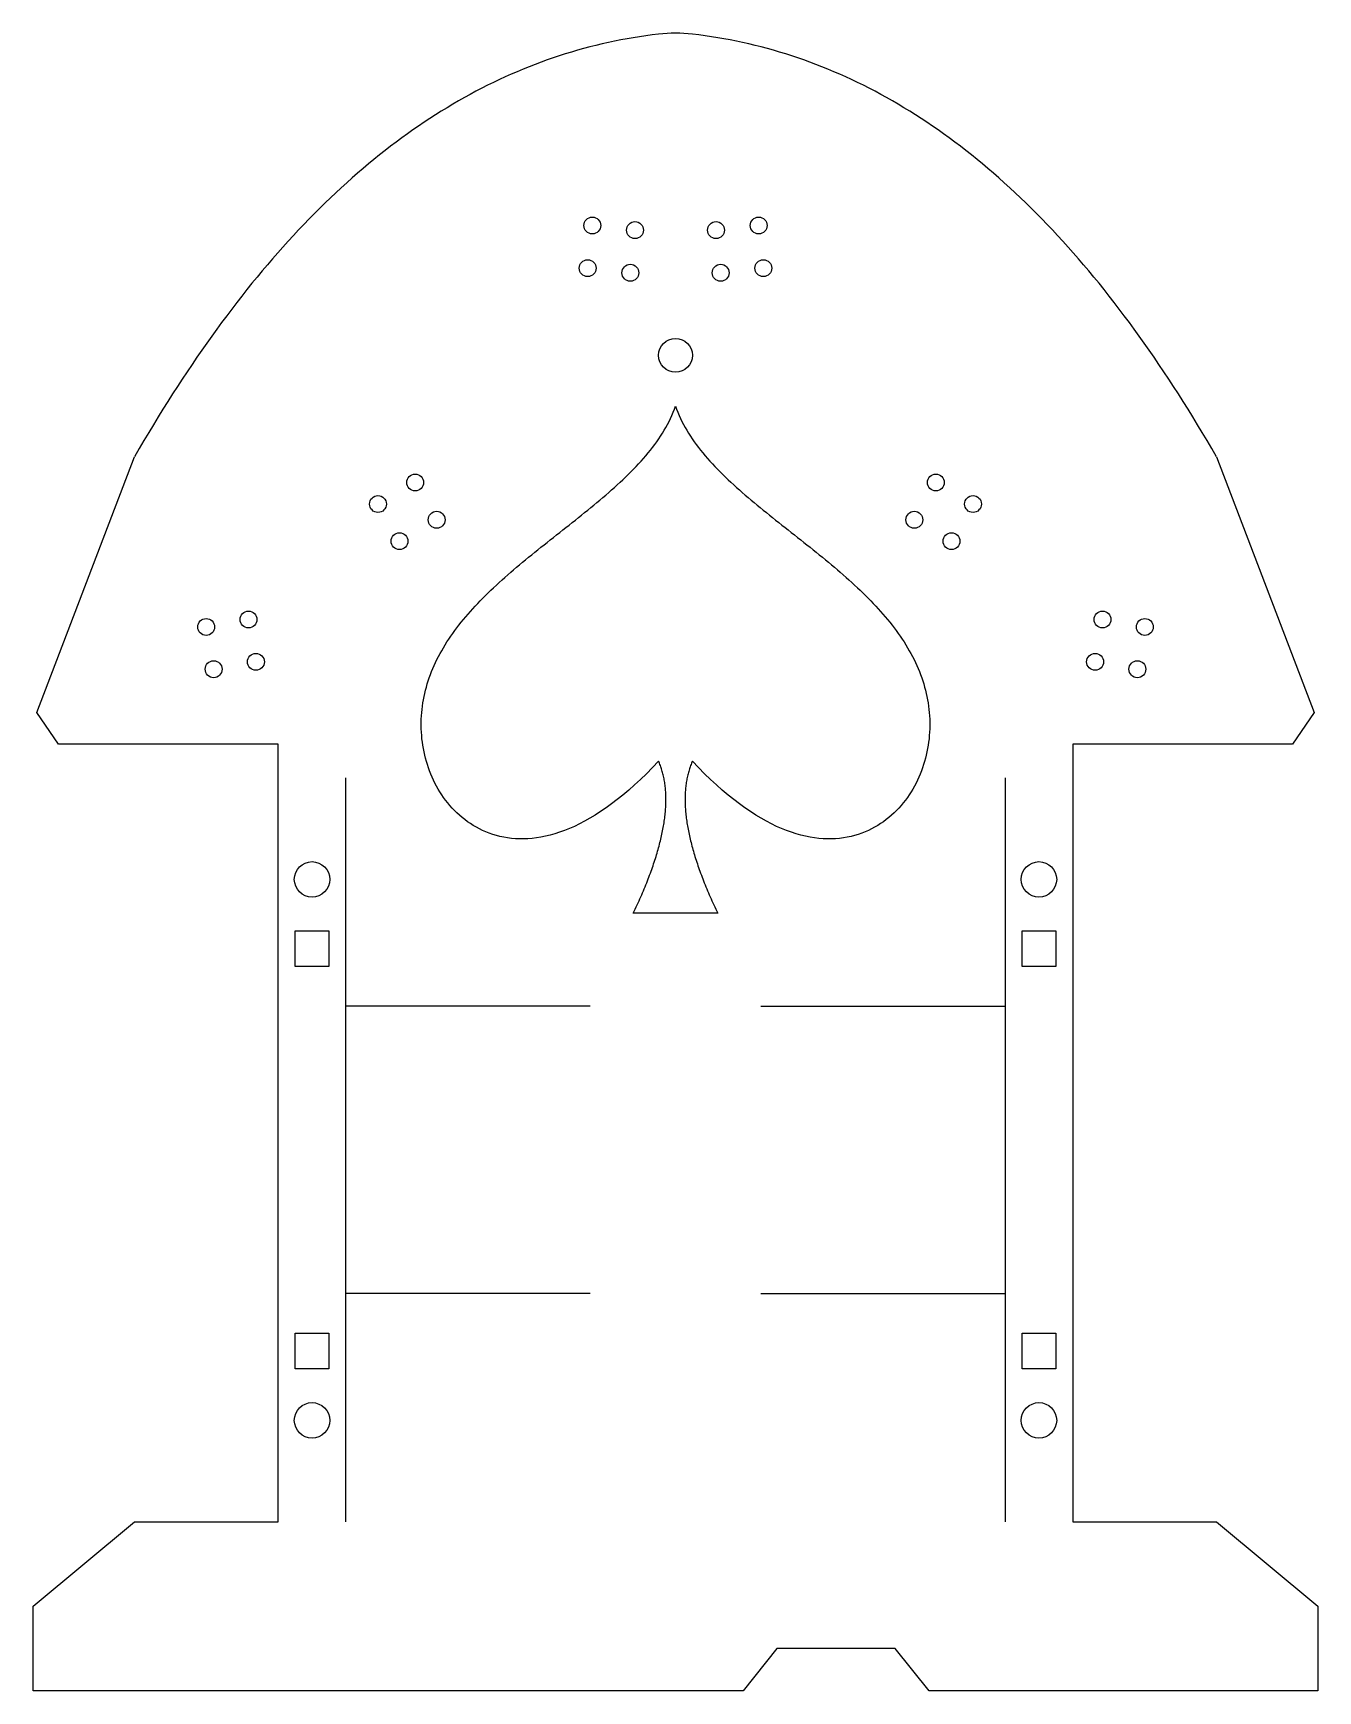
# Model space of a CAD drawing. Extents: x -38 to 38, y -37.3 to 60.7.
import ezdxf

# ---------------------------------------------------------------- set-up
doc = ezdxf.new("R2010")
doc.units = 0
doc.layers.get('0').update_dxf_attribs({"linetype": 'CONTINUOUS'})

msp = doc.modelspace()

# ---------------------------------------------------------------- linework, layer by layer
for p, q in [((-19.5, -27.319), (-19.5, 16.681)), ((19.5, 16.681), (19.5, -27.319)), ((2.5, 8.681), (-2.5, 8.681)), ((-5.05, 3.176), (-19.5, 3.176)), ((5.05, 3.186), (19.5, 3.186)), ((-5.05, -13.824), (-19.5, -13.824)), ((5.05, -13.814), (19.5, -13.814))]:
    msp.add_line(p, q)
msp.add_lwpolyline([(32, 35.681), (37.786, 20.549), (36.5, 18.681), (23.5, 18.681), (23.5, -27.319), (32, -27.319), (38, -32.319), (38, -37.319), (15, -37.319), (13, -34.819), (6, -34.819), (4, -37.319), (-38, -37.319), (-38, -32.319), (-32, -27.319), (-23.5, -27.319), (-23.5, 18.681), (-36.5, 18.681), (-37.786, 20.549), (-32, 35.681)])
for points in [[(-20.5, 7.631), (-20.5, 5.531), (-22.5, 5.531), (-22.5, 7.631)], [(22.5, 7.631), (22.5, 5.531), (20.5, 5.531), (20.5, 7.631)], [(-20.5, -16.169), (-20.5, -18.269), (-22.5, -18.269), (-22.5, -16.169)], [(22.5, -16.169), (22.5, -18.269), (20.5, -18.269), (20.5, -16.169)]]:
    msp.add_lwpolyline(points, close=True)
for points in [[(-1, 60.681, 0), (-1.375, 60.636, 0), (-1.749, 60.585, 0), (-2.123, 60.53, 0), (-2.495, 60.471, 0), (-2.866, 60.407, 0), (-3.236, 60.338, 0), (-3.605, 60.264, 0), (-3.973, 60.186, 0), (-4.34, 60.104, 0), (-4.705, 60.016, 0), (-5.07, 59.925, 0), (-5.434, 59.828, 0), (-5.797, 59.727, 0), (-6.158, 59.621, 0), (-6.519, 59.511, 0), (-6.879, 59.395, 0), (-7.237, 59.276, 0), (-7.595, 59.151, 0), (-7.951, 59.022, 0), (-8.307, 58.889, 0), (-8.661, 58.751, 0), (-9.015, 58.608, 0), (-9.367, 58.46, 0), (-9.718, 58.308, 0), (-10.069, 58.152, 0), (-10.418, 57.99, 0), (-10.766, 57.824, 0), (-11.113, 57.654, 0), (-11.459, 57.478, 0), (-11.804, 57.299, 0), (-12.148, 57.114, 0), (-12.491, 56.925, 0), (-12.833, 56.731, 0), (-13.174, 56.533, 0), (-13.514, 56.33, 0), (-13.853, 56.122, 0), (-14.19, 55.91, 0), (-14.527, 55.693, 0), (-14.863, 55.472, 0), (-15.197, 55.245, 0), (-15.531, 55.015, 0), (-15.864, 54.779, 0), (-16.195, 54.539, 0), (-16.526, 54.295, 0), (-16.855, 54.045, 0), (-17.183, 53.791, 0), (-17.511, 53.533, 0), (-17.837, 53.27, 0), (-18.162, 53.002, 0), (-18.486, 52.73, 0), (-18.81, 52.453, 0), (-19.132, 52.171, 0), (-19.453, 51.885, 0), (-19.773, 51.594, 0), (-20.092, 51.298, 0), (-20.41, 50.998, 0), (-20.727, 50.693, 0), (-21.043, 50.384, 0), (-21.358, 50.07, 0), (-21.672, 49.751, 0), (-21.984, 49.428, 0), (-22.296, 49.1, 0), (-22.607, 48.767, 0), (-22.917, 48.43, 0), (-23.225, 48.088, 0), (-23.533, 47.742, 0), (-23.839, 47.391, 0), (-24.145, 47.035, 0), (-24.449, 46.674, 0), (-24.753, 46.309, 0), (-25.055, 45.94, 0), (-25.356, 45.566, 0), (-25.657, 45.187, 0), (-25.956, 44.803, 0), (-26.254, 44.415, 0), (-26.551, 44.022, 0), (-26.848, 43.625, 0), (-27.143, 43.223, 0), (-27.437, 42.816, 0), (-27.73, 42.405, 0), (-28.022, 41.989, 0), (-28.313, 41.569, 0), (-28.602, 41.144, 0), (-28.891, 40.714, 0), (-29.179, 40.28, 0), (-29.466, 39.84, 0), (-29.752, 39.397, 0), (-30.036, 38.949, 0), (-30.32, 38.496, 0), (-30.603, 38.038, 0), (-30.884, 37.576, 0), (-31.165, 37.109, 0), (-31.444, 36.638, 0), (-31.723, 36.162, 0), (-32, 35.681, 0)], [(32, 35.681, 0), (31.723, 36.162, 0), (31.444, 36.638, 0), (31.165, 37.109, 0), (30.884, 37.576, 0), (30.603, 38.038, 0), (30.32, 38.496, 0), (30.036, 38.949, 0), (29.752, 39.397, 0), (29.466, 39.84, 0), (29.179, 40.28, 0), (28.891, 40.714, 0), (28.602, 41.144, 0), (28.313, 41.569, 0), (28.022, 41.989, 0), (27.73, 42.405, 0), (27.437, 42.816, 0), (27.143, 43.223, 0), (26.848, 43.625, 0), (26.551, 44.022, 0), (26.254, 44.415, 0), (25.956, 44.803, 0), (25.657, 45.187, 0), (25.356, 45.566, 0), (25.055, 45.94, 0), (24.753, 46.309, 0), (24.449, 46.674, 0), (24.145, 47.035, 0), (23.839, 47.391, 0), (23.533, 47.742, 0), (23.225, 48.088, 0), (22.917, 48.43, 0), (22.607, 48.767, 0), (22.296, 49.1, 0), (21.984, 49.428, 0), (21.672, 49.751, 0), (21.358, 50.07, 0), (21.043, 50.384, 0), (20.727, 50.693, 0), (20.41, 50.998, 0), (20.092, 51.298, 0), (19.773, 51.594, 0), (19.453, 51.885, 0), (19.132, 52.171, 0), (18.81, 52.453, 0), (18.486, 52.73, 0), (18.162, 53.002, 0), (17.837, 53.27, 0), (17.511, 53.533, 0), (17.183, 53.791, 0), (16.855, 54.045, 0), (16.526, 54.295, 0), (16.195, 54.539, 0), (15.864, 54.779, 0), (15.531, 55.015, 0), (15.197, 55.245, 0), (14.863, 55.472, 0), (14.527, 55.693, 0), (14.19, 55.91, 0), (13.853, 56.122, 0), (13.514, 56.33, 0), (13.174, 56.533, 0), (12.833, 56.731, 0), (12.491, 56.925, 0), (12.148, 57.114, 0), (11.804, 57.299, 0), (11.459, 57.478, 0), (11.113, 57.654, 0), (10.766, 57.824, 0), (10.418, 57.99, 0), (10.069, 58.152, 0), (9.718, 58.308, 0), (9.367, 58.46, 0), (9.015, 58.608, 0), (8.661, 58.751, 0), (8.307, 58.889, 0), (7.951, 59.022, 0), (7.595, 59.151, 0), (7.237, 59.276, 0), (6.879, 59.395, 0), (6.519, 59.511, 0), (6.158, 59.621, 0), (5.797, 59.727, 0), (5.434, 59.828, 0), (5.07, 59.925, 0), (4.705, 60.016, 0), (4.34, 60.104, 0), (3.973, 60.186, 0), (3.605, 60.264, 0), (3.236, 60.338, 0), (2.866, 60.407, 0), (2.495, 60.471, 0), (2.123, 60.53, 0), (1.749, 60.585, 0), (1.375, 60.636, 0), (1, 60.681, 0)], [(-1, 17.681, 0), (-1.361, 17.298, 0), (-1.719, 16.934, 0), (-2.072, 16.59, 0), (-2.421, 16.265, 0), (-2.766, 15.959, 0), (-3.107, 15.67, 0), (-3.444, 15.399, 0), (-3.777, 15.146, 0), (-4.105, 14.909, 0), (-4.429, 14.688, 0), (-4.748, 14.484, 0), (-5.063, 14.295, 0), (-5.374, 14.122, 0), (-5.68, 13.963, 0), (-5.982, 13.819, 0), (-6.279, 13.688, 0), (-6.571, 13.572, 0), (-6.859, 13.469, 0), (-7.142, 13.378, 0), (-7.42, 13.3, 0), (-7.694, 13.235, 0), (-7.963, 13.181, 0), (-8.227, 13.139, 0), (-8.486, 13.108, 0), (-8.741, 13.088, 0), (-8.99, 13.078, 0), (-9.235, 13.079, 0), (-9.475, 13.089, 0), (-9.71, 13.109, 0), (-9.939, 13.138, 0), (-10.164, 13.175, 0), (-10.384, 13.222, 0), (-10.599, 13.277, 0), (-10.809, 13.339, 0), (-11.014, 13.41, 0), (-11.213, 13.488, 0), (-11.408, 13.573, 0), (-11.598, 13.665, 0), (-11.782, 13.763, 0), (-11.962, 13.868, 0), (-12.136, 13.978, 0), (-12.305, 14.095, 0), (-12.469, 14.217, 0), (-12.628, 14.344, 0), (-12.782, 14.477, 0), (-12.931, 14.614, 0), (-13.074, 14.756, 0), (-13.213, 14.902, 0), (-13.346, 15.052, 0), (-13.474, 15.206, 0), (-13.597, 15.364, 0), (-13.715, 15.525, 0), (-13.828, 15.689, 0), (-13.936, 15.857, 0), (-14.038, 16.027, 0), (-14.136, 16.2, 0), (-14.228, 16.376, 0), (-14.316, 16.554, 0), (-14.398, 16.733, 0), (-14.475, 16.915, 0), (-14.548, 17.099, 0), (-14.615, 17.284, 0), (-14.677, 17.471, 0), (-14.735, 17.659, 0), (-14.787, 17.848, 0), (-14.834, 18.038, 0), (-14.877, 18.229, 0), (-14.914, 18.421, 0), (-14.947, 18.613, 0), (-14.975, 18.806, 0), (-14.998, 18.999, 0), (-15.016, 19.193, 0), (-15.03, 19.386, 0), (-15.039, 19.58, 0), (-15.043, 19.773, 0), (-15.042, 19.966, 0), (-15.037, 20.16, 0), (-15.027, 20.352, 0), (-15.013, 20.544, 0), (-14.994, 20.736, 0), (-14.971, 20.927, 0), (-14.943, 21.118, 0), (-14.911, 21.307, 0), (-14.874, 21.496, 0), (-14.833, 21.684, 0), (-14.788, 21.872, 0), (-14.739, 22.058, 0), (-14.685, 22.243, 0), (-14.627, 22.427, 0), (-14.565, 22.611, 0), (-14.499, 22.793, 0), (-14.429, 22.974, 0), (-14.355, 23.154, 0), (-14.277, 23.333, 0), (-14.196, 23.511, 0), (-14.11, 23.687, 0), (-14.021, 23.863, 0), (-13.928, 24.037, 0), (-13.832, 24.21, 0), (-13.732, 24.383, 0), (-13.628, 24.554, 0), (-13.521, 24.724, 0), (-13.411, 24.893, 0), (-13.297, 25.061, 0), (-13.18, 25.228, 0), (-13.06, 25.394, 0), (-12.936, 25.559, 0), (-12.81, 25.724, 0), (-12.681, 25.887, 0), (-12.548, 26.049, 0), (-12.413, 26.211, 0), (-12.275, 26.372, 0), (-12.135, 26.532, 0), (-11.992, 26.691, 0), (-11.846, 26.849, 0), (-11.697, 27.006, 0), (-11.546, 27.163, 0), (-11.393, 27.319, 0), (-11.238, 27.474, 0), (-11.08, 27.629, 0), (-10.921, 27.783, 0), (-10.759, 27.936, 0), (-10.595, 28.089, 0), (-10.429, 28.241, 0), (-10.262, 28.393, 0), (-10.093, 28.544, 0), (-9.922, 28.695, 0), (-9.749, 28.845, 0), (-9.575, 28.994, 0), (-9.4, 29.143, 0), (-9.224, 29.292, 0), (-9.046, 29.441, 0), (-8.867, 29.589, 0), (-8.687, 29.737, 0), (-8.506, 29.884, 0), (-8.324, 30.032, 0), (-8.142, 30.178, 0), (-7.958, 30.325, 0), (-7.775, 30.472, 0), (-7.59, 30.618, 0), (-7.405, 30.765, 0), (-7.22, 30.911, 0), (-7.035, 31.057, 0), (-6.85, 31.203, 0), (-6.665, 31.35, 0), (-6.479, 31.496, 0), (-6.294, 31.642, 0), (-6.109, 31.789, 0), (-5.925, 31.935, 0), (-5.741, 32.082, 0), (-5.558, 32.229, 0), (-5.375, 32.376, 0), (-5.193, 32.523, 0), (-5.012, 32.671, 0), (-4.832, 32.819, 0), (-4.653, 32.968, 0), (-4.476, 33.116, 0), (-4.3, 33.266, 0), (-4.125, 33.415, 0), (-3.952, 33.566, 0), (-3.78, 33.716, 0), (-3.61, 33.868, 0), (-3.442, 34.02, 0), (-3.276, 34.172, 0), (-3.113, 34.326, 0), (-2.951, 34.48, 0), (-2.792, 34.634, 0), (-2.635, 34.79, 0), (-2.481, 34.946, 0), (-2.33, 35.104, 0), (-2.182, 35.262, 0), (-2.036, 35.421, 0), (-1.893, 35.581, 0), (-1.754, 35.742, 0), (-1.618, 35.905, 0), (-1.486, 36.068, 0), (-1.357, 36.233, 0), (-1.232, 36.398, 0), (-1.11, 36.565, 0), (-0.993, 36.734, 0), (-0.879, 36.903, 0), (-0.77, 37.074, 0), (-0.666, 37.246, 0), (-0.565, 37.42, 0), (-0.47, 37.596, 0), (-0.379, 37.772, 0), (-0.293, 37.951, 0), (-0.212, 38.131, 0), (-0.136, 38.313, 0), (-0.065, 38.496, 0), (0, 38.681, 0)], [(0, 38.681, 0), (0.065, 38.496, 0), (0.136, 38.313, 0), (0.212, 38.131, 0), (0.293, 37.951, 0), (0.379, 37.772, 0), (0.47, 37.596, 0), (0.565, 37.42, 0), (0.666, 37.246, 0), (0.77, 37.074, 0), (0.879, 36.903, 0), (0.993, 36.734, 0), (1.11, 36.565, 0), (1.232, 36.398, 0), (1.357, 36.233, 0), (1.486, 36.068, 0), (1.618, 35.905, 0), (1.754, 35.742, 0), (1.893, 35.581, 0), (2.036, 35.421, 0), (2.182, 35.262, 0), (2.33, 35.104, 0), (2.481, 34.946, 0), (2.635, 34.79, 0), (2.792, 34.634, 0), (2.951, 34.48, 0), (3.113, 34.326, 0), (3.276, 34.172, 0), (3.442, 34.02, 0), (3.61, 33.868, 0), (3.78, 33.716, 0), (3.952, 33.566, 0), (4.125, 33.415, 0), (4.3, 33.266, 0), (4.476, 33.116, 0), (4.653, 32.968, 0), (4.832, 32.819, 0), (5.012, 32.671, 0), (5.193, 32.523, 0), (5.375, 32.376, 0), (5.558, 32.229, 0), (5.741, 32.082, 0), (5.925, 31.935, 0), (6.109, 31.789, 0), (6.294, 31.642, 0), (6.479, 31.496, 0), (6.665, 31.35, 0), (6.85, 31.203, 0), (7.035, 31.057, 0), (7.22, 30.911, 0), (7.405, 30.765, 0), (7.59, 30.618, 0), (7.775, 30.472, 0), (7.958, 30.325, 0), (8.142, 30.178, 0), (8.324, 30.032, 0), (8.506, 29.884, 0), (8.687, 29.737, 0), (8.867, 29.589, 0), (9.046, 29.441, 0), (9.224, 29.292, 0), (9.4, 29.143, 0), (9.575, 28.994, 0), (9.749, 28.845, 0), (9.922, 28.695, 0), (10.093, 28.544, 0), (10.262, 28.393, 0), (10.429, 28.241, 0), (10.595, 28.089, 0), (10.759, 27.936, 0), (10.921, 27.783, 0), (11.08, 27.629, 0), (11.238, 27.474, 0), (11.393, 27.319, 0), (11.546, 27.163, 0), (11.697, 27.006, 0), (11.846, 26.849, 0), (11.992, 26.691, 0), (12.135, 26.532, 0), (12.275, 26.372, 0), (12.413, 26.211, 0), (12.548, 26.049, 0), (12.681, 25.887, 0), (12.81, 25.724, 0), (12.936, 25.559, 0), (13.06, 25.394, 0), (13.18, 25.228, 0), (13.297, 25.061, 0), (13.411, 24.893, 0), (13.521, 24.724, 0), (13.628, 24.554, 0), (13.732, 24.383, 0), (13.832, 24.21, 0), (13.928, 24.037, 0), (14.021, 23.863, 0), (14.11, 23.687, 0), (14.196, 23.511, 0), (14.277, 23.333, 0), (14.355, 23.154, 0), (14.429, 22.974, 0), (14.499, 22.793, 0), (14.565, 22.611, 0), (14.627, 22.427, 0), (14.685, 22.243, 0), (14.739, 22.058, 0), (14.788, 21.872, 0), (14.833, 21.684, 0), (14.874, 21.496, 0), (14.911, 21.307, 0), (14.943, 21.118, 0), (14.971, 20.927, 0), (14.994, 20.736, 0), (15.013, 20.544, 0), (15.027, 20.352, 0), (15.037, 20.16, 0), (15.042, 19.966, 0), (15.043, 19.773, 0), (15.039, 19.58, 0), (15.03, 19.386, 0), (15.016, 19.193, 0), (14.998, 18.999, 0), (14.975, 18.806, 0), (14.947, 18.613, 0), (14.914, 18.421, 0), (14.877, 18.229, 0), (14.834, 18.038, 0), (14.787, 17.848, 0), (14.735, 17.659, 0), (14.677, 17.471, 0), (14.615, 17.284, 0), (14.548, 17.099, 0), (14.475, 16.915, 0), (14.398, 16.733, 0), (14.316, 16.554, 0), (14.228, 16.376, 0), (14.136, 16.2, 0), (14.038, 16.027, 0), (13.936, 15.857, 0), (13.828, 15.689, 0), (13.715, 15.525, 0), (13.597, 15.364, 0), (13.474, 15.206, 0), (13.346, 15.052, 0), (13.213, 14.902, 0), (13.074, 14.756, 0), (12.931, 14.614, 0), (12.782, 14.477, 0), (12.628, 14.344, 0), (12.469, 14.217, 0), (12.305, 14.095, 0), (12.136, 13.978, 0), (11.962, 13.868, 0), (11.782, 13.763, 0), (11.598, 13.665, 0), (11.408, 13.573, 0), (11.213, 13.488, 0), (11.014, 13.41, 0), (10.809, 13.339, 0), (10.599, 13.277, 0), (10.384, 13.222, 0), (10.164, 13.175, 0), (9.939, 13.138, 0), (9.71, 13.109, 0), (9.475, 13.089, 0), (9.235, 13.079, 0), (8.99, 13.078, 0), (8.741, 13.088, 0), (8.486, 13.108, 0), (8.227, 13.139, 0), (7.963, 13.181, 0), (7.694, 13.235, 0), (7.42, 13.3, 0), (7.142, 13.378, 0), (6.859, 13.469, 0), (6.571, 13.572, 0), (6.279, 13.688, 0), (5.982, 13.819, 0), (5.68, 13.963, 0), (5.374, 14.122, 0), (5.063, 14.295, 0), (4.748, 14.484, 0), (4.429, 14.688, 0), (4.105, 14.909, 0), (3.777, 15.146, 0), (3.444, 15.399, 0), (3.107, 15.67, 0), (2.766, 15.959, 0), (2.421, 16.265, 0), (2.072, 16.59, 0), (1.719, 16.934, 0), (1.361, 17.298, 0), (1, 17.681, 0)], [(-2.5, 8.681, 0), (-2.441, 8.805, 0), (-2.382, 8.929, 0), (-2.324, 9.052, 0), (-2.268, 9.174, 0), (-2.212, 9.296, 0), (-2.157, 9.417, 0), (-2.103, 9.538, 0), (-2.05, 9.658, 0), (-1.998, 9.777, 0), (-1.947, 9.895, 0), (-1.897, 10.014, 0), (-1.848, 10.131, 0), (-1.799, 10.248, 0), (-1.752, 10.364, 0), (-1.705, 10.479, 0), (-1.66, 10.594, 0), (-1.615, 10.708, 0), (-1.572, 10.822, 0), (-1.529, 10.935, 0), (-1.487, 11.047, 0), (-1.446, 11.159, 0), (-1.406, 11.27, 0), (-1.367, 11.38, 0), (-1.329, 11.49, 0), (-1.292, 11.599, 0), (-1.256, 11.708, 0), (-1.22, 11.816, 0), (-1.186, 11.923, 0), (-1.153, 12.03, 0), (-1.12, 12.136, 0), (-1.088, 12.241, 0), (-1.058, 12.346, 0), (-1.028, 12.45, 0), (-0.999, 12.554, 0), (-0.971, 12.656, 0), (-0.944, 12.759, 0), (-0.918, 12.86, 0), (-0.893, 12.961, 0), (-0.869, 13.062, 0), (-0.846, 13.162, 0), (-0.824, 13.261, 0), (-0.802, 13.359, 0), (-0.782, 13.457, 0), (-0.762, 13.554, 0), (-0.744, 13.651, 0), (-0.726, 13.747, 0), (-0.709, 13.842, 0), (-0.694, 13.937, 0), (-0.679, 14.031, 0), (-0.665, 14.125, 0), (-0.652, 14.217, 0), (-0.64, 14.31, 0), (-0.629, 14.401, 0), (-0.618, 14.492, 0), (-0.609, 14.583, 0), (-0.601, 14.672, 0), (-0.593, 14.761, 0), (-0.587, 14.85, 0), (-0.581, 14.938, 0), (-0.577, 15.025, 0), (-0.573, 15.111, 0), (-0.57, 15.197, 0), (-0.568, 15.283, 0), (-0.567, 15.367, 0), (-0.567, 15.451, 0), (-0.568, 15.535, 0), (-0.57, 15.618, 0), (-0.573, 15.7, 0), (-0.577, 15.781, 0), (-0.581, 15.862, 0), (-0.587, 15.943, 0), (-0.594, 16.022, 0), (-0.601, 16.101, 0), (-0.609, 16.18, 0), (-0.619, 16.258, 0), (-0.629, 16.335, 0), (-0.64, 16.411, 0), (-0.652, 16.487, 0), (-0.665, 16.562, 0), (-0.679, 16.637, 0), (-0.694, 16.711, 0), (-0.71, 16.784, 0), (-0.727, 16.857, 0), (-0.744, 16.929, 0), (-0.763, 17.001, 0), (-0.782, 17.072, 0), (-0.803, 17.142, 0), (-0.824, 17.212, 0), (-0.847, 17.28, 0), (-0.87, 17.349, 0), (-0.894, 17.416, 0), (-0.919, 17.484, 0), (-0.945, 17.55, 0), (-0.972, 17.616, 0), (-1, 17.681, 0)], [(1, 17.681, 0), (0.972, 17.616, 0), (0.945, 17.55, 0), (0.919, 17.484, 0), (0.894, 17.416, 0), (0.87, 17.349, 0), (0.847, 17.28, 0), (0.824, 17.212, 0), (0.803, 17.142, 0), (0.782, 17.072, 0), (0.763, 17.001, 0), (0.744, 16.929, 0), (0.727, 16.857, 0), (0.71, 16.784, 0), (0.694, 16.711, 0), (0.679, 16.637, 0), (0.665, 16.562, 0), (0.652, 16.487, 0), (0.64, 16.411, 0), (0.629, 16.335, 0), (0.619, 16.258, 0), (0.609, 16.18, 0), (0.601, 16.101, 0), (0.594, 16.022, 0), (0.587, 15.943, 0), (0.581, 15.862, 0), (0.577, 15.781, 0), (0.573, 15.7, 0), (0.57, 15.618, 0), (0.568, 15.535, 0), (0.567, 15.451, 0), (0.567, 15.367, 0), (0.568, 15.283, 0), (0.57, 15.197, 0), (0.573, 15.111, 0), (0.577, 15.025, 0), (0.581, 14.938, 0), (0.587, 14.85, 0), (0.593, 14.761, 0), (0.601, 14.672, 0), (0.609, 14.583, 0), (0.618, 14.492, 0), (0.629, 14.401, 0), (0.64, 14.31, 0), (0.652, 14.217, 0), (0.665, 14.125, 0), (0.679, 14.031, 0), (0.694, 13.937, 0), (0.709, 13.842, 0), (0.726, 13.747, 0), (0.744, 13.651, 0), (0.762, 13.554, 0), (0.782, 13.457, 0), (0.802, 13.359, 0), (0.824, 13.261, 0), (0.846, 13.162, 0), (0.869, 13.062, 0), (0.893, 12.961, 0), (0.918, 12.86, 0), (0.944, 12.759, 0), (0.971, 12.656, 0), (0.999, 12.554, 0), (1.028, 12.45, 0), (1.058, 12.346, 0), (1.088, 12.241, 0), (1.12, 12.136, 0), (1.153, 12.03, 0), (1.186, 11.923, 0), (1.22, 11.816, 0), (1.256, 11.708, 0), (1.292, 11.599, 0), (1.329, 11.49, 0), (1.367, 11.38, 0), (1.406, 11.27, 0), (1.446, 11.159, 0), (1.487, 11.047, 0), (1.529, 10.935, 0), (1.572, 10.822, 0), (1.615, 10.708, 0), (1.66, 10.594, 0), (1.705, 10.479, 0), (1.752, 10.364, 0), (1.799, 10.248, 0), (1.848, 10.131, 0), (1.897, 10.014, 0), (1.947, 9.895, 0), (1.998, 9.777, 0), (2.05, 9.658, 0), (2.103, 9.538, 0), (2.157, 9.417, 0), (2.212, 9.296, 0), (2.268, 9.174, 0), (2.324, 9.052, 0), (2.382, 8.929, 0), (2.441, 8.805, 0), (2.5, 8.681, 0)]]:
    msp.add_polyline3d(points)
for centre, radius in [((-4.921, 49.363), 0.5), ((-2.396, 49.089), 0.5), ((2.396, 49.089), 0.5), ((4.921, 49.363), 0.5), ((-5.196, 46.838), 0.5), ((5.196, 46.838), 0.5), ((-2.671, 46.564), 0.5), ((2.671, 46.564), 0.5), ((0, 41.681), 1), ((-15.4, 34.156), 0.5), ((15.4, 34.156), 0.5), ((-17.6, 32.886), 0.5), ((17.6, 32.886), 0.5), ((-14.13, 31.956), 0.5), ((14.13, 31.956), 0.5), ((-16.33, 30.686), 0.5), ((16.33, 30.686), 0.5), ((-25.263, 26.054), 0.5), ((25.263, 26.054), 0.5), ((-27.764, 25.613), 0.5), ((27.764, 25.613), 0.5), ((-27.323, 23.111), 0.5), ((-24.822, 23.552), 0.5), ((24.822, 23.552), 0.5), ((27.323, 23.111), 0.5), ((-21.5, 10.681), 1.05), ((21.5, 10.681), 1.05), ((-21.5, -21.319), 1.05), ((21.5, -21.319), 1.05)]:
    msp.add_circle(centre, radius)
msp.add_arc((0, 52.01), 8.728, 83.42107, 96.57893)

doc.saveas('drawing.dxf')
